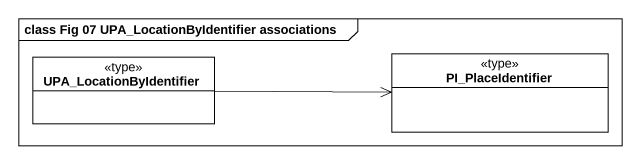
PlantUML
@startuml
mainframe class Fig 07 UPA_LocationByIdentifier associations
hide circle
hide empty members
class UPA_LocationByIdentifier <<type>>
class PI_PlaceIdentifier <<type>>
PI_PlaceIdentifier <-left- UPA_LocationByIdentifier
@enduml
